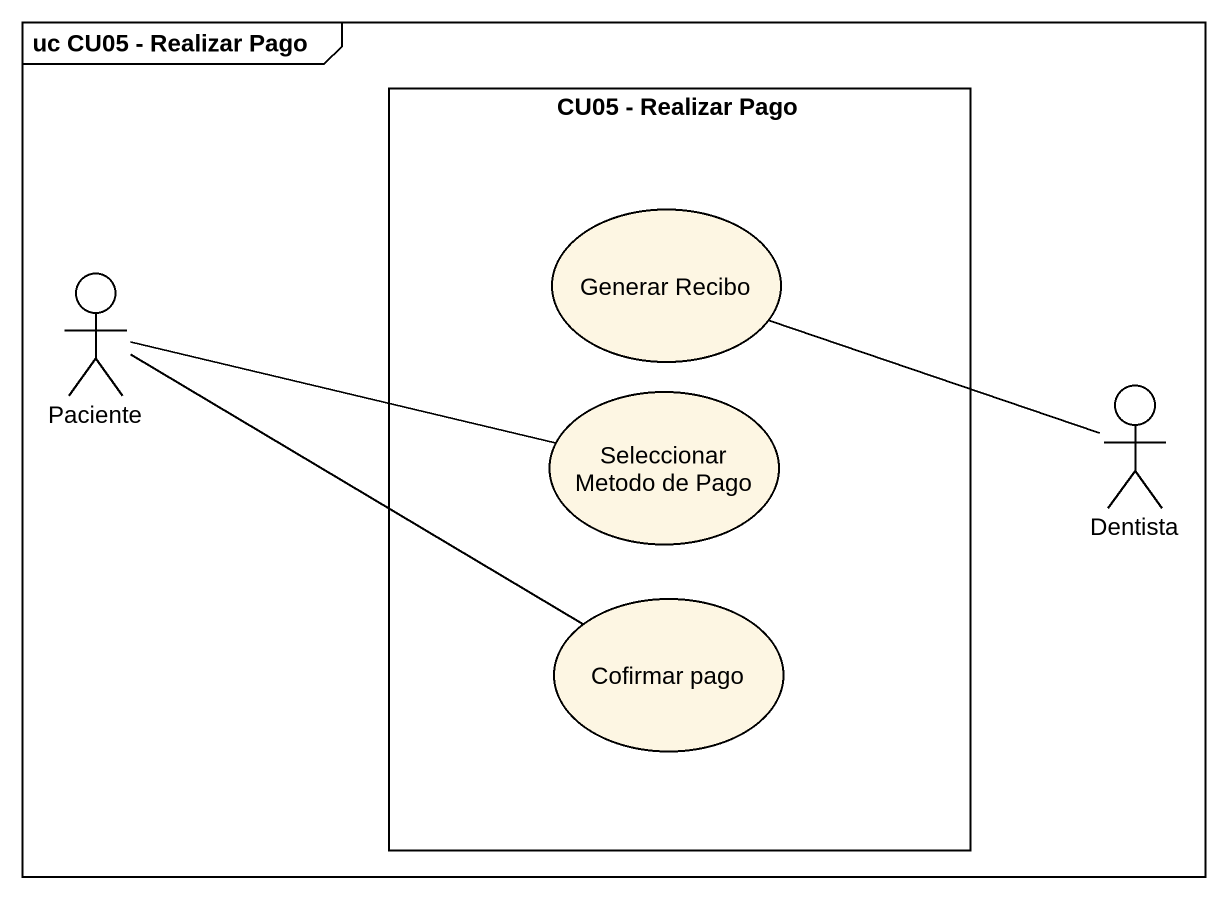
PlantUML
@startuml
mainframe uc CU05 - Realizar Pago
rectangle "CU05 - Realizar Pago" as CU05_Realizar_Pago {
  usecase "Generar Recibo" as Generar_Recibo
  usecase "Seleccionar Metodo de Pago" as Seleccionar_Metodo_de_Pago
  usecase "Cofirmar pago" as Cofirmar_pago
}
actor Paciente
actor Dentista
Paciente -right- Seleccionar_Metodo_de_Pago
Paciente -right- Cofirmar_pago
Dentista -left- Generar_Recibo
@enduml
